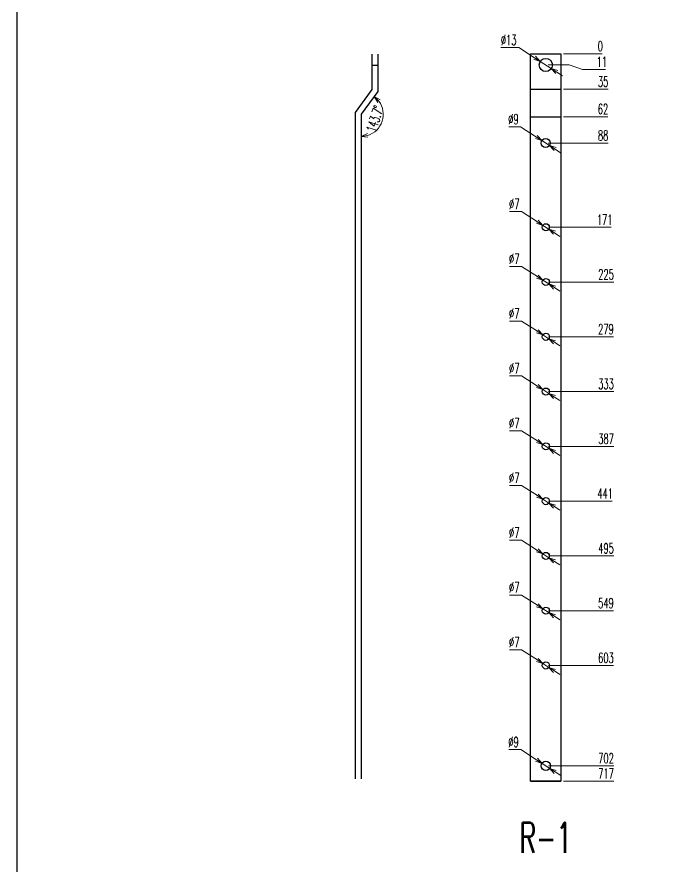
# Model space of a CAD drawing. Header units: millimetres. Extents: x 28713 to 59118, y -54378 to -19615.
# Drawn here: x 37464 to 38095, y -31840 to -31002 of the extents above; entities that cross this region are included whole.
import ezdxf
from ezdxf.enums import TextEntityAlignment as Align

# ---------------------------------------------------------------- set-up
doc = ezdxf.new("R2010")
doc.units = ezdxf.units.MM
doc.header["$LTSCALE"] = 3
doc.layers.add('@.VISIBLE', color=7, linetype='Continuous')
doc.styles.add('Ann_w01', font='romans.shx', dxfattribs={"width": 0.6, "bigfont": 'chineset.shx'})
doc.dimstyles.new('Dim 01_SC05', dxfattribs={"dimscale": 5, "dimtxt": 2, "dimasz": 1.3, "dimexe": 0.5, "dimexo": 0.5, "dimgap": 0.5, "dimtad": 1, "dimtoh": 1, "dimdec": 1, "dimzin": 12, "dimdsep": 46, "dimtxsty": 'Ann_w01', "dimblk": 'OPEN30', "dimcen": 1.5, "dimclrd": 6, "dimclre": 6, "dimclrt": 3, "dimadec": 1, "dimazin": 3, "dimtm": 1e-09, "dimtfac": 1, "dimtdec": 1, "dimtmove": 0, "dimatfit": 3, "dimldrblk": 'OPEN30', "dimfxl": 1, "dimtolj": 1, "dimlwd": 20, "dimlwe": 20, "dimarcsym": 0})

# ---------------------------------------------------------------- blocks, each defined once
blk = doc.blocks.new('*D757')
at = {"color": 6, "lineweight": 20, "transparency": 16777216}
blk.add_line((38002.23, -31755.27), (38051.89, -31755.27), dxfattribs=at)
at = {"layer": 'Defpoints', "color": 0, "transparency": 16777216}
for p in [(37984.73, -31038.27), (37999.73, -31755.27), (38033.96, -31755.27)]:
    blk.add_point(p, dxfattribs=at)
at = {"color": 3, "transparency": 16777216, "insert": (38044.18, -31747.77), "char_height": 10, "attachment_point": 5, "style": 'Ann_w01'}
blk.add_mtext('\\A1;717', dxfattribs=at)
blk = doc.blocks.new('_Open30')
at = {"color": 0, "linetype": 'ByBlock', "lineweight": -2}
for p, q in [((-1, 0.27), (0, 0)), ((0, 0), (-1, -0.27)), ((0, 0), (-1, 0))]:
    blk.add_line(p, q, dxfattribs=at)
blk = doc.blocks.new('*D758')
at = {"color": 6, "lineweight": 20, "transparency": 16777216}
blk.add_line((37987.34, -31740.27), (38051.89, -31740.27), dxfattribs=at)
at = {"layer": 'Defpoints', "color": 0, "transparency": 16777216}
for p in [(37984.73, -31038.27), (37984.84, -31740.27), (38033.96, -31740.27)]:
    blk.add_point(p, dxfattribs=at)
at = {"color": 3, "transparency": 16777216, "insert": (38044.18, -31732.77), "char_height": 10, "attachment_point": 5, "style": 'Ann_w01'}
blk.add_mtext('\\A1;702', dxfattribs=at)
blk = doc.blocks.new('*D759')
at = {"color": 6, "lineweight": 20, "transparency": 16777216}
blk.add_line((37987.34, -31641.29), (38051.61, -31641.29), dxfattribs=at)
at = {"layer": 'Defpoints', "color": 0, "transparency": 16777216}
for p in [(37984.73, -31038.27), (37984.84, -31641.29), (38033.96, -31641.29)]:
    blk.add_point(p, dxfattribs=at)
at = {"color": 3, "transparency": 16777216, "insert": (38044.04, -31633.79), "char_height": 10, "attachment_point": 5, "style": 'Ann_w01'}
blk.add_mtext('\\A1;603', dxfattribs=at)
blk = doc.blocks.new('*D760')
at = {"color": 6, "lineweight": 20, "transparency": 16777216}
blk.add_line((37987.34, -31587.29), (38051.61, -31587.29), dxfattribs=at)
at = {"layer": 'Defpoints', "color": 0, "transparency": 16777216}
for p in [(37984.73, -31038.27), (37984.84, -31587.29), (38033.96, -31587.29)]:
    blk.add_point(p, dxfattribs=at)
at = {"color": 3, "transparency": 16777216, "insert": (38044.04, -31579.79), "char_height": 10, "attachment_point": 5, "style": 'Ann_w01'}
blk.add_mtext('\\A1;549', dxfattribs=at)
blk = doc.blocks.new('*D761')
at = {"color": 6, "lineweight": 20, "transparency": 16777216}
blk.add_line((37987.34, -31533.29), (38051.89, -31533.29), dxfattribs=at)
at = {"layer": 'Defpoints', "color": 0, "transparency": 16777216}
for p in [(37984.73, -31038.27), (37984.84, -31533.29), (38033.96, -31533.29)]:
    blk.add_point(p, dxfattribs=at)
at = {"color": 3, "transparency": 16777216, "insert": (38044.18, -31525.79), "char_height": 10, "attachment_point": 5, "style": 'Ann_w01'}
blk.add_mtext('\\A1;495', dxfattribs=at)
blk = doc.blocks.new('*D762')
at = {"color": 6, "lineweight": 20, "transparency": 16777216}
blk.add_line((37987.34, -31479.29), (38050.18, -31479.29), dxfattribs=at)
at = {"layer": 'Defpoints', "color": 0, "transparency": 16777216}
for p in [(37984.73, -31038.27), (37984.84, -31479.29), (38033.96, -31479.29)]:
    blk.add_point(p, dxfattribs=at)
at = {"color": 3, "transparency": 16777216, "insert": (38043.32, -31471.79), "char_height": 10, "attachment_point": 5, "style": 'Ann_w01'}
blk.add_mtext('\\A1;441', dxfattribs=at)
blk = doc.blocks.new('*D763')
at = {"color": 6, "lineweight": 20, "transparency": 16777216}
blk.add_line((37987.34, -31425.29), (38051.89, -31425.29), dxfattribs=at)
at = {"layer": 'Defpoints', "color": 0, "transparency": 16777216}
for p in [(37984.73, -31038.27), (37984.84, -31425.29), (38033.96, -31425.29)]:
    blk.add_point(p, dxfattribs=at)
at = {"color": 3, "transparency": 16777216, "insert": (38044.18, -31417.79), "char_height": 10, "attachment_point": 5, "style": 'Ann_w01'}
blk.add_mtext('\\A1;387', dxfattribs=at)
blk = doc.blocks.new('*D764')
at = {"color": 6, "lineweight": 20, "transparency": 16777216}
blk.add_line((37987.34, -31371.29), (38051.89, -31371.29), dxfattribs=at)
at = {"layer": 'Defpoints', "color": 0, "transparency": 16777216}
for p in [(37984.73, -31038.27), (37984.84, -31371.29), (38033.96, -31371.29)]:
    blk.add_point(p, dxfattribs=at)
at = {"color": 3, "transparency": 16777216, "insert": (38044.18, -31363.79), "char_height": 10, "attachment_point": 5, "style": 'Ann_w01'}
blk.add_mtext('\\A1;333', dxfattribs=at)
blk = doc.blocks.new('*D765')
at = {"color": 6, "lineweight": 20, "transparency": 16777216}
blk.add_line((37987.34, -31317.29), (38051.61, -31317.29), dxfattribs=at)
at = {"layer": 'Defpoints', "color": 0, "transparency": 16777216}
for p in [(37984.73, -31038.27), (37984.84, -31317.29), (38033.96, -31317.29)]:
    blk.add_point(p, dxfattribs=at)
at = {"color": 3, "transparency": 16777216, "insert": (38044.04, -31309.79), "char_height": 10, "attachment_point": 5, "style": 'Ann_w01'}
blk.add_mtext('\\A1;279', dxfattribs=at)
blk = doc.blocks.new('*D766')
at = {"color": 6, "lineweight": 20, "transparency": 16777216}
blk.add_line((37987.34, -31263.29), (38051.89, -31263.29), dxfattribs=at)
at = {"layer": 'Defpoints', "color": 0, "transparency": 16777216}
for p in [(37984.73, -31038.27), (37984.84, -31263.29), (38033.96, -31263.29)]:
    blk.add_point(p, dxfattribs=at)
at = {"color": 3, "transparency": 16777216, "insert": (38044.18, -31255.79), "char_height": 10, "attachment_point": 5, "style": 'Ann_w01'}
blk.add_mtext('\\A1;225', dxfattribs=at)
blk = doc.blocks.new('*D767')
at = {"color": 6, "lineweight": 20, "transparency": 16777216}
blk.add_line((37987.34, -31209.29), (38049.32, -31209.29), dxfattribs=at)
at = {"layer": 'Defpoints', "color": 0, "transparency": 16777216}
for p in [(37984.73, -31038.27), (37984.84, -31209.29), (38033.96, -31209.29)]:
    blk.add_point(p, dxfattribs=at)
at = {"color": 3, "transparency": 16777216, "insert": (38042.89, -31201.79), "char_height": 10, "attachment_point": 5, "style": 'Ann_w01'}
blk.add_mtext('\\A1;171', dxfattribs=at)
blk = doc.blocks.new('*D768')
at = {"color": 6, "lineweight": 20, "transparency": 16777216}
blk.add_line((37987.23, -31126.29), (38046.18, -31126.29), dxfattribs=at)
at = {"layer": 'Defpoints', "color": 0, "transparency": 16777216}
for p in [(37984.73, -31038.27), (37984.73, -31126.29), (38033.96, -31126.29)]:
    blk.add_point(p, dxfattribs=at)
at = {"color": 3, "transparency": 16777216, "insert": (38041.32, -31118.79), "char_height": 10, "attachment_point": 5, "style": 'Ann_w01'}
blk.add_mtext('\\A1;88', dxfattribs=at)
blk = doc.blocks.new('*D769')
at = {"color": 6, "lineweight": 20, "transparency": 16777216}
blk.add_line((38002.23, -31100.27), (38045.89, -31100.27), dxfattribs=at)
at = {"layer": 'Defpoints', "color": 0, "transparency": 16777216}
for p in [(37984.73, -31038.27), (37999.73, -31100.27), (38033.96, -31100.27)]:
    blk.add_point(p, dxfattribs=at)
at = {"color": 3, "transparency": 16777216, "insert": (38041.18, -31092.77), "char_height": 10, "attachment_point": 5, "style": 'Ann_w01'}
blk.add_mtext('\\A1;62', dxfattribs=at)
blk = doc.blocks.new('*D770')
at = {"color": 6, "lineweight": 20, "transparency": 16777216}
blk.add_line((38002.23, -31073.27), (38046.18, -31073.27), dxfattribs=at)
at = {"layer": 'Defpoints', "color": 0, "transparency": 16777216}
for p in [(37984.73, -31038.27), (37999.73, -31073.27), (38033.96, -31073.27)]:
    blk.add_point(p, dxfattribs=at)
at = {"color": 3, "transparency": 16777216, "insert": (38041.32, -31065.77), "char_height": 10, "attachment_point": 5, "style": 'Ann_w01'}
blk.add_mtext('\\A1;35', dxfattribs=at)
blk = doc.blocks.new('*D771')
at = {"color": 6, "lineweight": 20, "transparency": 16777216}
for p, q in [((37987.23, -31049.27), (38007.96, -31049.27)), ((38007.96, -31049.27), (38020.96, -31053.77)), ((38020.96, -31053.77), (38043.61, -31053.77))]:
    blk.add_line(p, q, dxfattribs=at)
at = {"layer": 'Defpoints', "color": 0, "transparency": 16777216}
for p in [(37984.73, -31038.27), (37984.73, -31049.27), (38033.96, -31053.77)]:
    blk.add_point(p, dxfattribs=at)
at = {"color": 3, "transparency": 16777216, "insert": (38040.04, -31046.27), "char_height": 10, "attachment_point": 5, "style": 'Ann_w01'}
blk.add_mtext('\\A1;11', dxfattribs=at)
blk = doc.blocks.new('*D772')
at = {"color": 6, "lineweight": 20, "transparency": 16777216}
blk.add_line((38002.23, -31038.27), (38040.46, -31038.27), dxfattribs=at)
at = {"layer": 'Defpoints', "color": 0, "transparency": 16777216}
for p in [(37984.73, -31038.27), (37999.73, -31038.27), (38033.96, -31038.27)]:
    blk.add_point(p, dxfattribs=at)
at = {"color": 3, "transparency": 16777216, "insert": (38038.46, -31030.77), "char_height": 10, "attachment_point": 5, "style": 'Ann_w01'}
blk.add_mtext('\\A1;0', dxfattribs=at)
blk = doc.blocks.new('*D827')
at = {"color": 6, "lineweight": 20, "transparency": 16777216}
for p, q in [((37948.42, -31724.27), (37960.06, -31724.27)), ((37960.06, -31724.27), (37975.6, -31734.31)), ((37988.62, -31742.72), (37981.06, -31737.83)), ((37994.08, -31746.24), (37999.54, -31749.77))]:
    blk.add_line(p, q, dxfattribs=at)
at = {"layer": 'Defpoints', "color": 0, "transparency": 16777216}
for p in [(37981.06, -31737.83), (37988.62, -31742.72)]:
    blk.add_point(p, dxfattribs=at)
at = {"color": 6, "lineweight": 20, "transparency": 16777216, "xscale": 6.5, "yscale": 6.5, "zscale": 6.5}
for p, rotation in [((37981.06, -31737.83), 327.1534208996334), ((37988.62, -31742.72), 147.1534208996334)]:
    blk.add_blockref('_Open30', p, dxfattribs=dict(at, rotation=rotation))
at = {"color": 3, "transparency": 16777216, "insert": (37952.99, -31716.77), "char_height": 10, "attachment_point": 5, "style": 'Ann_w01'}
blk.add_mtext('\\A1;∅9', dxfattribs=at)
blk = doc.blocks.new('*D828')
at = {"color": 6, "lineweight": 20, "transparency": 16777216}
for p, q in [((37948.3, -31110.29), (37959.94, -31110.29)), ((37959.94, -31110.29), (37975.48, -31120.33)), ((37988.51, -31128.73), (37980.94, -31123.85)), ((37993.97, -31132.26), (37999.43, -31135.78))]:
    blk.add_line(p, q, dxfattribs=at)
at = {"layer": 'Defpoints', "color": 0, "transparency": 16777216}
for p in [(37980.94, -31123.85), (37988.51, -31128.73)]:
    blk.add_point(p, dxfattribs=at)
at = {"color": 6, "lineweight": 20, "transparency": 16777216, "xscale": 6.5, "yscale": 6.5, "zscale": 6.5}
for p, rotation in [((37980.94, -31123.85), 327.1534208997534), ((37988.51, -31128.73), 147.1534208997534)]:
    blk.add_blockref('_Open30', p, dxfattribs=dict(at, rotation=rotation))
at = {"color": 3, "transparency": 16777216, "insert": (37952.87, -31102.79), "char_height": 10, "attachment_point": 5, "style": 'Ann_w01'}
blk.add_mtext('\\A1;∅9', dxfattribs=at)
blk = doc.blocks.new('*D829')
at = {"color": 6, "lineweight": 20, "transparency": 16777216}
for p, q in [((37948.97, -31193.83), (37960.9, -31193.83)), ((37960.9, -31193.83), (37976.44, -31203.87)), ((37987.78, -31211.19), (37981.9, -31207.39)), ((37993.24, -31214.72), (37998.7, -31218.24))]:
    blk.add_line(p, q, dxfattribs=at)
at = {"layer": 'Defpoints', "color": 0, "transparency": 16777216}
for p in [(37981.9, -31207.39), (37987.78, -31211.19)]:
    blk.add_point(p, dxfattribs=at)
at = {"color": 6, "lineweight": 20, "transparency": 16777216, "xscale": 6.5, "yscale": 6.5, "zscale": 6.5}
for p, rotation in [((37981.9, -31207.39), 327.1534208996385), ((37987.78, -31211.19), 147.1534208996385)]:
    blk.add_blockref('_Open30', p, dxfattribs=dict(at, rotation=rotation))
at = {"color": 3, "transparency": 16777216, "insert": (37953.68, -31186.33), "char_height": 10, "attachment_point": 5, "style": 'Ann_w01'}
blk.add_mtext('\\A1;∅7', dxfattribs=at)
blk = doc.blocks.new('*D830')
at = {"color": 6, "lineweight": 20, "transparency": 16777216}
for p, q in [((37948.97, -31625.83), (37960.9, -31625.83)), ((37960.9, -31625.83), (37976.44, -31635.87)), ((37987.78, -31643.19), (37981.9, -31639.39)), ((37993.24, -31646.72), (37998.7, -31650.24))]:
    blk.add_line(p, q, dxfattribs=at)
at = {"layer": 'Defpoints', "color": 0, "transparency": 16777216}
for p in [(37981.9, -31639.39), (37987.78, -31643.19)]:
    blk.add_point(p, dxfattribs=at)
at = {"color": 6, "lineweight": 20, "transparency": 16777216, "xscale": 6.5, "yscale": 6.5, "zscale": 6.5}
for p, rotation in [((37981.9, -31639.39), 327.1534208996489), ((37987.78, -31643.19), 147.1534208996489)]:
    blk.add_blockref('_Open30', p, dxfattribs=dict(at, rotation=rotation))
at = {"color": 3, "transparency": 16777216, "insert": (37953.68, -31618.33), "char_height": 10, "attachment_point": 5, "style": 'Ann_w01'}
blk.add_mtext('\\A1;∅7', dxfattribs=at)
blk = doc.blocks.new('*D831')
at = {"color": 6, "lineweight": 20, "transparency": 16777216}
for p, q in [((37948.97, -31571.83), (37960.9, -31571.83)), ((37960.9, -31571.83), (37976.44, -31581.87)), ((37987.78, -31589.19), (37981.9, -31585.39)), ((37993.24, -31592.72), (37998.7, -31596.24))]:
    blk.add_line(p, q, dxfattribs=at)
at = {"layer": 'Defpoints', "color": 0, "transparency": 16777216}
for p in [(37981.9, -31585.39), (37987.78, -31589.19)]:
    blk.add_point(p, dxfattribs=at)
at = {"color": 6, "lineweight": 20, "transparency": 16777216, "xscale": 6.5, "yscale": 6.5, "zscale": 6.5}
for p, rotation in [((37981.9, -31585.39), 327.1534208996239), ((37987.78, -31589.19), 147.1534208996239)]:
    blk.add_blockref('_Open30', p, dxfattribs=dict(at, rotation=rotation))
at = {"color": 3, "transparency": 16777216, "insert": (37953.68, -31564.33), "char_height": 10, "attachment_point": 5, "style": 'Ann_w01'}
blk.add_mtext('\\A1;∅7', dxfattribs=at)
blk = doc.blocks.new('*D832')
at = {"color": 6, "lineweight": 20, "transparency": 16777216}
for p, q in [((37948.97, -31517.83), (37960.9, -31517.83)), ((37960.9, -31517.83), (37976.44, -31527.87)), ((37987.78, -31535.19), (37981.9, -31531.39)), ((37993.24, -31538.72), (37998.7, -31542.24))]:
    blk.add_line(p, q, dxfattribs=at)
at = {"layer": 'Defpoints', "color": 0, "transparency": 16777216}
for p in [(37981.9, -31531.39), (37987.78, -31535.19)]:
    blk.add_point(p, dxfattribs=at)
at = {"color": 6, "lineweight": 20, "transparency": 16777216, "xscale": 6.5, "yscale": 6.5, "zscale": 6.5}
for p, rotation in [((37981.9, -31531.39), 327.1534208996885), ((37987.78, -31535.19), 147.1534208996885)]:
    blk.add_blockref('_Open30', p, dxfattribs=dict(at, rotation=rotation))
at = {"color": 3, "transparency": 16777216, "insert": (37953.68, -31510.33), "char_height": 10, "attachment_point": 5, "style": 'Ann_w01'}
blk.add_mtext('\\A1;∅7', dxfattribs=at)
blk = doc.blocks.new('*D833')
at = {"color": 6, "lineweight": 20, "transparency": 16777216}
for p, q in [((37948.97, -31463.83), (37960.9, -31463.83)), ((37960.9, -31463.83), (37976.44, -31473.87)), ((37987.78, -31481.19), (37981.9, -31477.39)), ((37993.24, -31484.72), (37998.7, -31488.24))]:
    blk.add_line(p, q, dxfattribs=at)
at = {"layer": 'Defpoints', "color": 0, "transparency": 16777216}
for p in [(37981.9, -31477.39), (37987.78, -31481.19)]:
    blk.add_point(p, dxfattribs=at)
at = {"color": 6, "lineweight": 20, "transparency": 16777216, "xscale": 6.5, "yscale": 6.5, "zscale": 6.5}
for p, rotation in [((37981.9, -31477.39), 327.1534208995665), ((37987.78, -31481.19), 147.1534208995666)]:
    blk.add_blockref('_Open30', p, dxfattribs=dict(at, rotation=rotation))
at = {"color": 3, "transparency": 16777216, "insert": (37953.68, -31456.33), "char_height": 10, "attachment_point": 5, "style": 'Ann_w01'}
blk.add_mtext('\\A1;∅7', dxfattribs=at)
blk = doc.blocks.new('*D834')
at = {"color": 6, "lineweight": 20, "transparency": 16777216}
for p, q in [((37948.97, -31409.83), (37960.9, -31409.83)), ((37960.9, -31409.83), (37976.44, -31419.87)), ((37987.78, -31427.19), (37981.9, -31423.39)), ((37993.24, -31430.72), (37998.7, -31434.24))]:
    blk.add_line(p, q, dxfattribs=at)
at = {"layer": 'Defpoints', "color": 0, "transparency": 16777216}
for p in [(37981.9, -31423.39), (37987.78, -31427.19)]:
    blk.add_point(p, dxfattribs=at)
at = {"color": 6, "lineweight": 20, "transparency": 16777216, "xscale": 6.5, "yscale": 6.5, "zscale": 6.5}
for p, rotation in [((37981.9, -31423.39), 327.1534208997313), ((37987.78, -31427.19), 147.1534208997312)]:
    blk.add_blockref('_Open30', p, dxfattribs=dict(at, rotation=rotation))
at = {"color": 3, "transparency": 16777216, "insert": (37953.68, -31402.33), "char_height": 10, "attachment_point": 5, "style": 'Ann_w01'}
blk.add_mtext('\\A1;∅7', dxfattribs=at)
blk = doc.blocks.new('*D835')
at = {"color": 6, "lineweight": 20, "transparency": 16777216}
for p, q in [((37948.97, -31355.83), (37960.9, -31355.83)), ((37960.9, -31355.83), (37976.44, -31365.87)), ((37987.78, -31373.19), (37981.9, -31369.39)), ((37993.24, -31376.72), (37998.7, -31380.24))]:
    blk.add_line(p, q, dxfattribs=at)
at = {"layer": 'Defpoints', "color": 0, "transparency": 16777216}
for p in [(37981.9, -31369.39), (37987.78, -31373.19)]:
    blk.add_point(p, dxfattribs=at)
at = {"color": 6, "lineweight": 20, "transparency": 16777216, "xscale": 6.5, "yscale": 6.5, "zscale": 6.5}
for p, rotation in [((37981.9, -31369.39), 327.1534208996562), ((37987.78, -31373.19), 147.1534208996562)]:
    blk.add_blockref('_Open30', p, dxfattribs=dict(at, rotation=rotation))
at = {"color": 3, "transparency": 16777216, "insert": (37953.68, -31348.33), "char_height": 10, "attachment_point": 5, "style": 'Ann_w01'}
blk.add_mtext('\\A1;∅7', dxfattribs=at)
blk = doc.blocks.new('*D836')
at = {"color": 6, "lineweight": 20, "transparency": 16777216}
for p, q in [((37948.97, -31301.83), (37960.9, -31301.83)), ((37960.9, -31301.83), (37976.44, -31311.87)), ((37987.78, -31319.19), (37981.9, -31315.39)), ((37993.24, -31322.72), (37998.7, -31326.24))]:
    blk.add_line(p, q, dxfattribs=at)
at = {"layer": 'Defpoints', "color": 0, "transparency": 16777216}
for p in [(37981.9, -31315.39), (37987.78, -31319.19)]:
    blk.add_point(p, dxfattribs=at)
at = {"color": 6, "lineweight": 20, "transparency": 16777216, "xscale": 6.5, "yscale": 6.5, "zscale": 6.5}
for p, rotation in [((37981.9, -31315.39), 327.1534208996385), ((37987.78, -31319.19), 147.1534208996385)]:
    blk.add_blockref('_Open30', p, dxfattribs=dict(at, rotation=rotation))
at = {"color": 3, "transparency": 16777216, "insert": (37953.68, -31294.33), "char_height": 10, "attachment_point": 5, "style": 'Ann_w01'}
blk.add_mtext('\\A1;∅7', dxfattribs=at)
blk = doc.blocks.new('*D837')
at = {"color": 6, "lineweight": 20, "transparency": 16777216}
for p, q in [((37948.97, -31247.83), (37960.9, -31247.83)), ((37960.9, -31247.83), (37976.44, -31257.87)), ((37987.78, -31265.19), (37981.9, -31261.39)), ((37993.24, -31268.72), (37998.7, -31272.24))]:
    blk.add_line(p, q, dxfattribs=at)
at = {"layer": 'Defpoints', "color": 0, "transparency": 16777216}
for p in [(37981.9, -31261.39), (37987.78, -31265.19)]:
    blk.add_point(p, dxfattribs=at)
at = {"color": 6, "lineweight": 20, "transparency": 16777216, "xscale": 6.5, "yscale": 6.5, "zscale": 6.5}
for p, rotation in [((37981.9, -31261.39), 327.153420899749), ((37987.78, -31265.19), 147.153420899749)]:
    blk.add_blockref('_Open30', p, dxfattribs=dict(at, rotation=rotation))
at = {"color": 3, "transparency": 16777216, "insert": (37953.68, -31240.33), "char_height": 10, "attachment_point": 5, "style": 'Ann_w01'}
blk.add_mtext('\\A1;∅7', dxfattribs=at)
blk = doc.blocks.new('*D840')
at = {"color": 6, "lineweight": 20, "transparency": 16777216}
for p, q in [((37940.62, -31032.19), (37958.26, -31032.19)), ((37958.26, -31032.19), (37973.8, -31042.22)), ((37990.19, -31052.8), (37979.26, -31045.75)), ((37995.65, -31056.33), (38001.11, -31059.85))]:
    blk.add_line(p, q, dxfattribs=at)
at = {"layer": 'Defpoints', "color": 0, "transparency": 16777216}
for p in [(37979.26, -31045.75), (37990.19, -31052.8)]:
    blk.add_point(p, dxfattribs=at)
at = {"color": 6, "lineweight": 20, "transparency": 16777216, "xscale": 6.5, "yscale": 6.5, "zscale": 6.5}
for p, rotation in [((37979.26, -31045.75), 327.1534208997363), ((37990.19, -31052.8), 147.1534208997362)]:
    blk.add_blockref('_Open30', p, dxfattribs=dict(at, rotation=rotation))
at = {"color": 3, "transparency": 16777216, "insert": (37948.19, -31024.69), "char_height": 10, "attachment_point": 5, "style": 'Ann_w01'}
blk.add_mtext('\\A1;∅13', dxfattribs=at)
blk = doc.blocks.new('*D1378')
at = {"color": 6, "lineweight": 20, "transparency": 16777216}
blk.add_arc((37802.83, -31097.95), 21.76, 287.18313, 36.56531, dxfattribs=at)
at = {"layer": 'Defpoints', "color": 0, "transparency": 16777216}
for p in [(37819.33, -31075.45), (37802.83, -31097.95), (37802.83, -31097.95), (37818.97, -31112.53), (37802.83, -31752.99)]:
    blk.add_point(p, dxfattribs=at)
at = {"color": 6, "lineweight": 20, "transparency": 16777216, "xscale": 6.5, "yscale": 6.5, "zscale": 6.5}
for p, rotation in [((37815.69, -31080.41), 135.156878606011), ((37802.83, -31119.71), 188.5915645637141)]:
    blk.add_blockref('_Open30', p, dxfattribs=dict(at, rotation=rotation))
at = {"color": 3, "transparency": 16777216, "insert": (37816.38, -31102.39), "char_height": 10, "attachment_point": 5, "rotation": 71.87422, "style": 'Ann_w01'}
blk.add_mtext('\\A1;143.7°', dxfattribs=at)

msp = doc.modelspace()

# ---------------------------------------------------------------- linework, layer by layer
msp.add_line((37813.33, -31049.49), (37819.33, -31049.49))
msp.add_lwpolyline([(37463.55, -30227.61), (39906.31, -30227.61), (39906.31, -33641.41), (37463.55, -33641.41)], close=True)
at = {"color": 1}
for points in [[(37813.33, -31038.49), (37813.33, -31073.49), (37796.83, -31095.99), (37796.83, -31752.99)], [(37819.33, -31038.49), (37819.33, -31075.45), (37802.83, -31097.95), (37802.83, -31752.99)]]:
    msp.add_lwpolyline(points, dxfattribs=at)
at = {"layer": '@.VISIBLE', "color": 1}
msp.add_line((37969.73, -31755.27), (37999.73, -31755.27), dxfattribs=at)
for points in [[(37969.73, -31755.27), (37969.73, -31038.27), (37999.73, -31038.27), (37999.73, -31755.27)], [(37969.73, -31755.27), (37969.73, -31073.27), (37999.73, -31073.27), (37999.73, -31755.27)], [(37969.73, -31755.27), (37969.73, -31100.27), (37999.73, -31100.27), (37999.73, -31755.27)]]:
    msp.add_lwpolyline(points, close=True, dxfattribs=at)
for centre, radius in [((37984.73, -31049.27), 6.5), ((37984.73, -31126.29), 4.5), ((37984.84, -31209.29), 3.5), ((37984.84, -31263.29), 3.5), ((37984.84, -31317.29), 3.5), ((37984.84, -31371.29), 3.5), ((37984.84, -31425.29), 3.5), ((37984.84, -31479.29), 3.5), ((37984.84, -31533.29), 3.5), ((37984.84, -31587.29), 3.5), ((37984.84, -31641.29), 3.5), ((37984.84, -31740.27), 4.5)]:
    msp.add_circle(centre, radius, dxfattribs=at)

# ---------------------------------------------------------------- texts
at = {"style": 'Ann_w01', "width": 0.6}
msp.add_text('R-1', height=30, dxfattribs=at).set_placement((37984.73, -31811.06), align=Align.MIDDLE_CENTER)

# ---------------------------------------------------------------- dimensions: what is measured, and where the dimension line sits
for p1, p2, picture, middle in [((37990.19, -31052.8), (37979.26, -31045.75), '*D840', (37948.19, -31032.19)), ((37988.51, -31128.73), (37980.94, -31123.85), '*D828', (37952.87, -31110.29)), ((37987.78, -31211.19), (37981.9, -31207.39), '*D829', (37953.68, -31193.83)), ((37987.78, -31265.19), (37981.9, -31261.39), '*D837', (37953.68, -31247.83)), ((37987.78, -31319.19), (37981.9, -31315.39), '*D836', (37953.68, -31301.83)), ((37987.78, -31373.19), (37981.9, -31369.39), '*D835', (37953.68, -31355.83)), ((37987.78, -31427.19), (37981.9, -31423.39), '*D834', (37953.68, -31409.83)), ((37987.78, -31481.19), (37981.9, -31477.39), '*D833', (37953.68, -31463.83)), ((37987.78, -31535.19), (37981.9, -31531.39), '*D832', (37953.68, -31517.83)), ((37987.78, -31589.19), (37981.9, -31585.39), '*D831', (37953.68, -31571.83)), ((37987.78, -31643.19), (37981.9, -31639.39), '*D830', (37953.68, -31625.83)), ((37988.62, -31742.72), (37981.06, -31737.83), '*D827', (37952.99, -31724.27))]:
    dim = msp.add_diameter_dim_2p(p1=p1, p2=p2, dimstyle='Dim 01_SC05')
    dim.commit()
    dim.dimension.update_dxf_attribs({"geometry": picture, "text_midpoint": middle, "dimtype": 163})
for feature_location, offset, origin, picture, middle in [((37999.72516593, -31038.27442899), (34.2387374, 0), (37984.72516593, -31038.27442899), '*D772', (38038.46390332, -31030.77442899)), ((37999.73, -31755.27), (34.24, 0), (37984.73, -31038.27), '*D757', (38044.18, -31747.77)), ((37984.84, -31740.27), (49.12, 0), (37984.73, -31038.27), '*D758', (38044.18, -31732.77)), ((37984.84, -31641.29), (49.12, 0), (37984.73, -31038.27), '*D759', (38044.04, -31633.79)), ((37984.84, -31587.29), (49.12, 0), (37984.73, -31038.27), '*D760', (38044.04, -31579.79)), ((37984.84, -31533.29), (49.12, 0), (37984.73, -31038.27), '*D761', (38044.18, -31525.79)), ((37984.84, -31479.29), (49.12, 0), (37984.73, -31038.27), '*D762', (38043.32, -31471.79)), ((37984.84, -31425.29), (49.12, 0), (37984.73, -31038.27), '*D763', (38044.18, -31417.79)), ((37984.84, -31371.29), (49.12, 0), (37984.73, -31038.27), '*D764', (38044.18, -31363.79)), ((37984.84, -31317.29), (49.12, 0), (37984.73, -31038.27), '*D765', (38044.04, -31309.79)), ((37984.84, -31263.29), (49.12, 0), (37984.73, -31038.27), '*D766', (38044.18, -31255.79)), ((37984.84, -31209.29), (49.12, 0), (37984.73, -31038.27), '*D767', (38042.89, -31201.79)), ((37984.73, -31126.29), (49.24, 0), (37984.73, -31038.27), '*D768', (38041.32, -31118.79)), ((37999.73, -31100.27), (34.24, 0), (37984.73, -31038.27), '*D769', (38041.18, -31092.77)), ((37999.73, -31073.27), (34.24, 0), (37984.73, -31038.27), '*D770', (38041.32, -31065.77)), ((37984.73, -31049.27), (49.24, -4.5), (37984.73, -31038.27), '*D771', (38040.04, -31046.27))]:
    dim = msp.add_ordinate_dim(feature_location=feature_location, offset=offset, dtype=0, origin=origin, dimstyle='Dim 01_SC05')
    dim.commit()
    dim.dimension.update_dxf_attribs({"geometry": picture, "text_midpoint": middle})
dim = msp.add_angular_dim_2l(base=(37818.97, -31112.53), line1=((37802.83, -31097.95), (37802.83, -31752.99)), line2=((37819.33, -31075.45), (37802.83, -31097.95)), dimstyle='Dim 01_SC05')
dim.commit()
dim.dimension.update_dxf_attribs({"geometry": '*D1378', "text_midpoint": (37816.38, -31102.39)})

doc.saveas('drawing.dxf')
